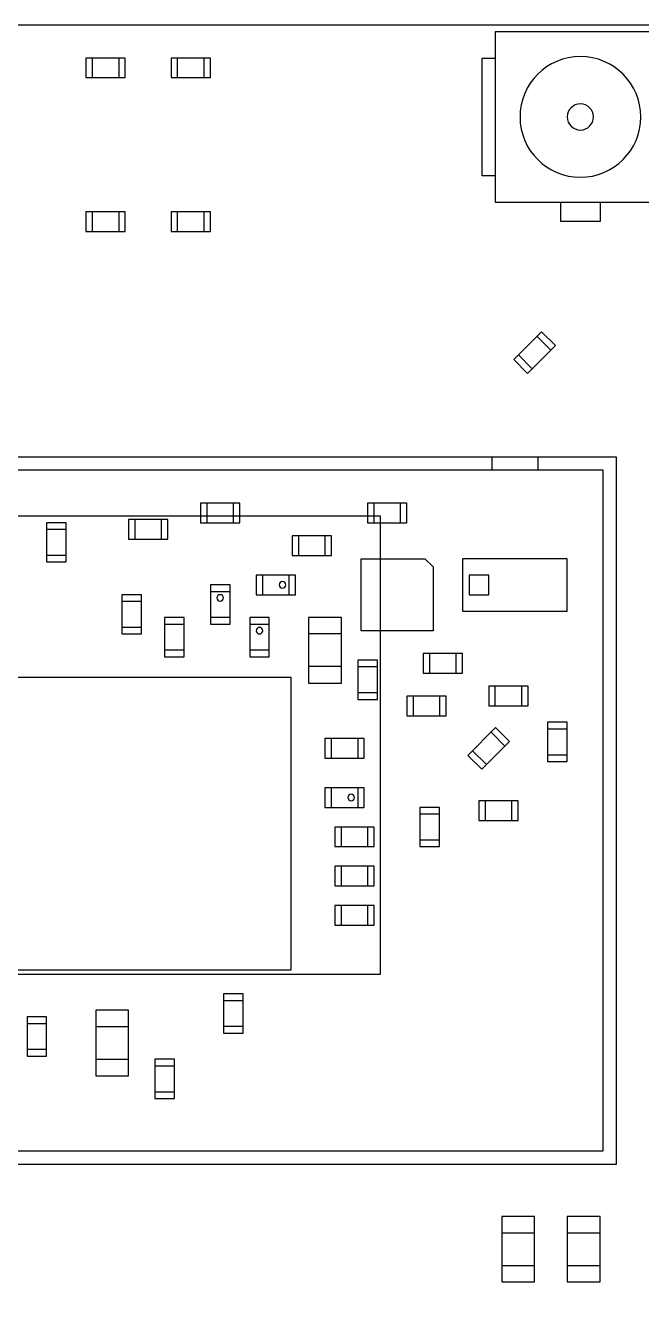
# Model space of a CAD drawing. Header units: millimetres. Extents: x 11 to 294, y 32 to 198.
# Drawn here: x 176.97 to 186.38, y 167.89 to 187.24 of the extents above; entities that cross this region are included whole.
import ezdxf

# ---------------------------------------------------------------- set-up
doc = ezdxf.new("R2010")
doc.units = ezdxf.units.MM
for name, color, linetype in [('BOARD_OUTLINE', 85, 'Continuous'), ('PARTS_BOTTOM', 12, 'Continuous'), ('PARTS_TOP', 111, 'Continuous'), ('SILK_BOTTOM', 85, 'Continuous')]:
    doc.layers.add(name, color=color, linetype=linetype)

# ---------------------------------------------------------------- blocks, each defined once
blk = doc.blocks.new('Raspberry_Pi4B')
at = {"layer": 'BOARD_OUTLINE'}
blk.add_lwpolyline([(58.5, 3.5), (-20.5, 3.5, 0.414214), (-23.5, 0.5), (-23.5, -49.5, 0.414214), (-20.5, -52.5), (58.5, -52.5, 0.414214), (61.5, -49.5), (61.5, 0.5, 0.414214)], format="xyb", close=True, dxfattribs=at)
at = {"layer": 'PARTS_TOP'}
for points in [[(54.9, -32.6), (44.1, -32.6), (44.1, -45.6), (54.9, -45.6), (54.9, -32.6)], [(54.7, -32.8), (44.3, -32.8), (44.3, -45.4), (54.7, -45.4), (54.7, -32.8)], [(47.065, -40.635), (51.535, -40.635), (51.535, -35.365), (47.1996, -35.365), (47.065, -35.4996), (47.065, -40.635)], [(46.35, -36.6), (45.75, -36.6), (45.75, -36.9), (46.35, -36.9), (46.35, -36.6)], [(45.85, -36.9), (45.85, -36.6)], [(46.25, -36.6), (46.25, -36.9)], [(53.3, -37.2), (53.9, -37.2), (53.9, -36.9), (53.3, -36.9), (53.3, -37.2)], [(53.4, -37.2), (53.4, -36.9)], [(53.8, -36.9), (53.8, -37.2)], [(58.65, -38.1), (58.65, -37.5), (58.35, -37.5), (58.35, -38.1), (58.65, -38.1)], [(61, -38.1), (61, -37.5), (60.7, -37.5), (60.7, -38.1), (61, -38.1)], [(46.45, -38.15), (46.45, -37.65), (45.45, -37.65), (45.45, -38.15), (46.45, -38.15)], [(45.7, -37.65), (45.7, -38.15)], [(46.2, -37.65), (46.2, -38.15)], [(58.35, -37.6), (58.65, -37.6)], [(60.7, -37.6), (61, -37.6)], [(52.2, -38.35), (52.8, -38.35), (52.8, -38.05), (52.2, -38.05), (52.2, -38.35)], [(52.3, -38.35), (52.3, -38.05)], [(52.7, -38.05), (52.7, -38.35)], [(58.65, -38), (58.35, -38)], [(61, -38), (60.7, -38)], [(53.95, -38.75), (53.95, -38.15), (53.65, -38.15), (53.65, -38.75), (53.95, -38.75)], [(53.65, -38.25), (53.95, -38.25)], [(45.7, -38.55), (45.1, -38.55), (45.1, -38.85), (45.7, -38.85), (45.7, -38.55)], [(45.2, -38.85), (45.2, -38.55)], [(45.6, -38.55), (45.6, -38.85)], [(51.85, -39), (52.45, -39), (52.45, -38.7), (51.85, -38.7), (51.85, -39)], [(51.95, -39), (51.95, -38.7)], [(52.35, -38.7), (52.35, -39)], [(53.95, -38.65), (53.65, -38.65)], [(58.65, -39.4), (58.65, -38.8), (58.35, -38.8), (58.35, -39.4), (58.65, -39.4)], [(61, -39.4), (61, -38.8), (60.7, -38.8), (60.7, -39.4), (61, -39.4)], [(58.35, -38.9), (58.65, -38.9)], [(60.7, -38.9), (61, -38.9)], [(54.2, -39.85), (54.2, -39.25), (53.9, -39.25), (53.9, -39.85), (54.2, -39.85)], [(52.95, -39.4), (52.35, -39.4), (52.35, -39.7), (52.95, -39.7), (52.95, -39.4)], [(52.45, -39.7), (52.45, -39.4)], [(52.85, -39.4), (52.85, -39.7)], [(53.9, -39.35), (54.2, -39.35)], [(58.65, -39.3), (58.35, -39.3)], [(61, -39.3), (60.7, -39.3)], [(46.7, -39.6), (46.1, -39.6), (46.1, -39.9), (46.7, -39.9), (46.7, -39.6)], [(46.2, -39.9), (46.2, -39.6)], [(46.6, -39.6), (46.6, -39.9)], [(54.2, -39.75), (53.9, -39.75)], [(52.45, -40), (51.85, -40), (51.85, -40.3), (52.45, -40.3), (52.45, -40)], [(51.95, -40.3), (51.95, -40)], [(52.35, -40), (52.35, -40.3)], [(53.1, -40.7), (53.1, -40.1), (52.8, -40.1), (52.8, -40.7), (53.1, -40.7)], [(52.8, -40.2), (53.1, -40.2)], [(53.1, -40.6), (52.8, -40.6)], [(53.4, -40.65), (53.4, -41.25), (53.7, -41.25), (53.7, -40.65), (53.4, -40.65)], [(53.4, -40.75), (53.7, -40.75)], [(51.45, -40.9), (51.45, -41.4), (52.45, -41.4), (52.45, -40.9), (51.45, -40.9)], [(51.7, -41.4), (51.7, -40.9)], [(52.2, -41.4), (52.2, -40.9)], [(49.85, -41.75), (49.85, -41.15), (49.55, -41.15), (49.55, -41.75), (49.85, -41.75)], [(50.6, -41.75), (50.6, -41.15), (50.3, -41.15), (50.3, -41.75), (50.6, -41.75)], [(53.7, -41.15), (53.4, -41.15)], [(47.75, -41.3), (47.75, -41.9), (48.05, -41.9), (48.05, -41.3), (47.75, -41.3)], [(47.75, -41.4), (48.05, -41.4)], [(48.35, -41.3), (48.35, -41.9), (48.65, -41.9), (48.65, -41.3), (48.35, -41.3)], [(48.35, -41.4), (48.65, -41.4)], [(48.95, -41.3), (48.95, -41.9), (49.25, -41.9), (49.25, -41.3), (48.95, -41.3)], [(48.95, -41.4), (49.25, -41.4)], [(49.55, -41.25), (49.85, -41.25)], [(50.3, -41.25), (50.6, -41.25)], [(49.85, -41.65), (49.55, -41.65)], [(50.6, -41.65), (50.3, -41.65)], [(51.8, -41.65), (51.2, -41.65), (51.2, -41.95), (51.8, -41.95), (51.8, -41.65)], [(51.3, -41.95), (51.3, -41.65)], [(51.7, -41.65), (51.7, -41.95)], [(53.35, -42.675), (53.225, -42.8), (52.25, -42.8), (52.25, -41.7), (53.35, -41.7), (53.35, -42.675)], [(48.05, -41.8), (47.75, -41.8)], [(48.65, -41.8), (48.35, -41.8)], [(49.25, -41.8), (48.95, -41.8)], [(54.2, -42.4), (54.2, -41.8), (53.9, -41.8), (53.9, -42.4), (54.2, -42.4)], [(53.9, -41.9), (54.2, -41.9)], [(54.2, -42.3), (53.9, -42.3)], [(51.25, -43), (51.25, -42.4), (50.95, -42.4), (50.95, -43), (51.25, -43)], [(50.95, -42.5), (51.25, -42.5)], [(49.55, -42.6), (48.95, -42.6), (48.95, -42.9), (49.55, -42.9), (49.55, -42.6)], [(49.05, -42.9), (49.05, -42.6)], [(49.45, -42.6), (49.45, -42.9)], [(51.6, -42.65), (51.6, -43.25), (51.9, -43.25), (51.9, -42.65), (51.6, -42.65)], [(51.6, -42.75), (51.9, -42.75)], [(51.25, -42.9), (50.95, -42.9)], [(51.9, -43.15), (51.6, -43.15)], [(50.1318, -43.5439), (50.5561, -43.9682), (50.7682, -43.7561), (50.3439, -43.3318), (50.1318, -43.5439)], [(52.55, -44.85), (53.35, -44.85), (53.35, -43.25), (52.55, -43.25), (52.55, -44.85)], [(49.35, -43.5), (49.35, -44.1), (49.65, -44.1), (49.65, -43.5), (49.35, -43.5)], [(50.2025, -43.6146), (50.4146, -43.4025)], [(49.35, -43.6), (49.65, -43.6)], [(50.6975, -43.6854), (50.4854, -43.8975)], [(51.1, -43.65), (51.1, -44.25), (51.4, -44.25), (51.4, -43.65), (51.1, -43.65)], [(54.9, -43.7), (54.7, -43.7)], [(59.2, -43.75), (59.2, -43.55), (61, -43.55), (61, -43.75)], [(43.3, -44.35), (43.3, -43.85), (42.3, -43.85), (42.3, -44.35), (43.3, -44.35)], [(42.55, -43.85), (42.55, -44.35)], [(43.05, -43.85), (43.05, -44.35)], [(51.1, -43.75), (51.4, -43.75)], [(58.8, -43.75), (58.8, -46.35), (61.4, -46.35), (61.4, -43.75), (58.8, -43.75)], [(49.65, -44), (49.35, -44)], [(56.8182, -44.4561), (56.3939, -44.0318), (56.1818, -44.2439), (56.6061, -44.6682), (56.8182, -44.4561)], [(56.2525, -44.3146), (56.4646, -44.1025)], [(51.4, -44.15), (51.1, -44.15)], [(54.9, -44.4), (54.7, -44.4)], [(56.7475, -44.3854), (56.5354, -44.5975)], [(50.25, -44.85), (50.85, -44.85), (50.85, -44.55), (50.25, -44.55), (50.25, -44.85)], [(50.35, -44.85), (50.35, -44.55)], [(50.75, -44.55), (50.75, -44.85)], [(43.3, -45.35), (43.3, -44.85), (42.3, -44.85), (42.3, -45.35), (43.3, -45.35)], [(42.55, -44.85), (42.55, -45.35)], [(43.05, -44.85), (43.05, -45.35)], [(58.8, -45.35), (58.5, -45.35), (58.5, -44.75), (58.8, -44.75)]]:
    blk.add_lwpolyline(points, dxfattribs=at)
for points in [[(52.7, -39.55, 1), (52.8, -39.55, 1)], [(52.2, -40.15, 1), (52.3, -40.15, 1)], [(52.9, -40.5, 1), (53, -40.5, 1)], [(49.65, -41.55, 1), (49.75, -41.55, 1)]]:
    blk.add_lwpolyline(points, format="xyb", close=True, dxfattribs=at)
blk.add_lwpolyline([(52.8, -43.35), (52.8, -43.65), (53.1, -43.65), (53.1, -43.35)], close=True, dxfattribs=at)
for points in [[(59.178, -45.05, 1), (61.022, -45.05, 1), (59.178, -45.05, 1)], [(59.9, -45.05, 1), (60.3, -45.05, 1), (59.9, -45.05, 1)]]:
    blk.add_lwpolyline(points, format="xyb", dxfattribs=at)
at = {"layer": 'SILK_BOTTOM'}
blk.add_lwpolyline([(54, -42), (54, -35), (47, -35), (47, -42), (54, -42)], dxfattribs=at)

msp = doc.modelspace()

# ---------------------------------------------------------------- block references
at = {"layer": 'PARTS_BOTTOM', "rotation": 90}
msp.add_blockref('Raspberry_Pi4B', (140.397, 125.736), dxfattribs=at)

doc.saveas('drawing.dxf')
